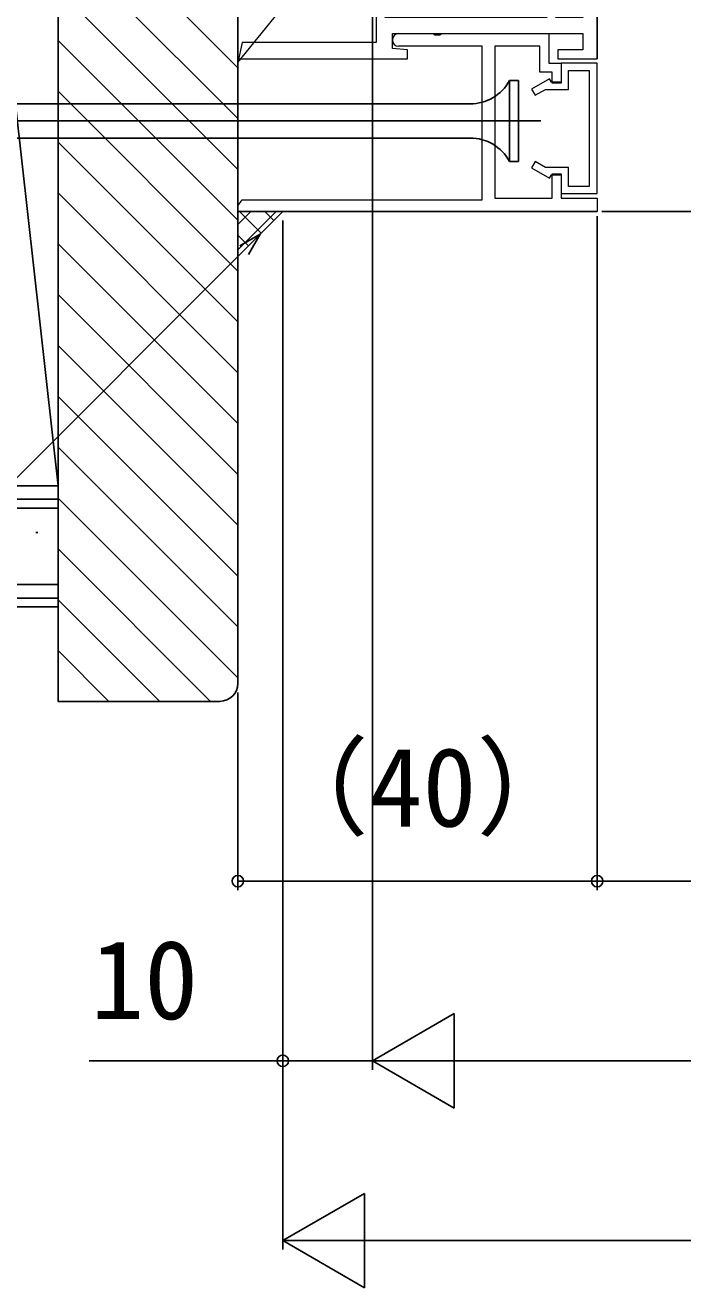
# Model space of a CAD drawing. Units: millimetres, scale not verified. Extents: x -525 to 525, y -783 to 779.
# Drawn here: x -235.2 to -162, y -77 to 63.4 of the extents above; entities that cross this region are included whole.
import ezdxf
from ezdxf.enums import TextEntityAlignment as Align

# ---------------------------------------------------------------- set-up
doc = ezdxf.new("R2010")
doc.units = ezdxf.units.MM
doc.header["$LTSCALE"] = 4
doc.layers.add('0-2_YKK_11', color=7, linetype='Continuous', lineweight=18)
for name, color, linetype in [('0-5_YKK_13', 4, 'Continuous'), ('0-7_YKK_D', 6, 'Continuous'), ('0-9_YSS_K', 3, 'Continuous'), ('0-A_YSS_KE', 3, 'Continuous')]:
    doc.layers.add(name, color=color, linetype=linetype)
doc.styles.add('ＭＳ ゴシック', font='')
doc.styles.get('ＭＳ ゴシック').set_extended_font_data('MS Gothic')

msp = doc.modelspace()

# ---------------------------------------------------------------- linework, layer by layer
at = {"layer": '0-2_YKK_11', "color": 30}
for p, q in [((-211.562, 59.278), (-211.562, 59.7)), ((-211.563, 42.7), (-211.563, 43.333))]:
    msp.add_line(p, q, dxfattribs=at)
for points in [[(-171.562, 59.7), (-171.562, 117.559), (-171.562, 59.7)], [(-173.162, 73.2), (-172.462, 73.003), (-172.462, 72.397), (-173.162, 72.2), (-173.162, 68.2), (-172.462, 68.003), (-172.462, 67.397), (-173.162, 67.2), (-173.162, 64.3), (-176.162, 64.3), (-176.162, 65.2), (-177.162, 65.2), (-177.162, 64.3), (-195.162, 64.3), (-195.162, 65.2), (-196.162, 65.2), (-196.162, 61.5), (-211.062, 61.5), (-211.562, 59.278), (-172.462, 107.397)], [(-211.562, 59.7), (-192.662, 59.7), (-192.662, 60.7), (-194.362, 60.849), (-194.362, 62.5), (-173.162, 62.5), (-173.162, 60.7), (-175.962, 60.7), (-175.962, 59.7), (-171.562, 59.7)], [(-193.663, 62.5), (-189.821, 62.5), (-189.638, 62.38), (-189.088, 62.38), (-188.904, 62.5), (-176.963, 62.5), (-176.963, 59.2), (-175.563, 59.2), (-175.563, 57), (-176.563, 57), (-176.563, 58.2), (-177.963, 58.2), (-177.963, 61.1), (-182.963, 61.1), (-182.963, 44.2), (-176.563, 44.2), (-176.563, 46.9), (-175.563, 46.9), (-175.563, 44.2), (-171.563, 44.2), (-171.563, 42.7)], [(-211.563, 43.333), (-211.063, 44), (-184.363, 44), (-184.363, 61.1), (-193.663, 61.1)], [(-171.563, 42.7), (-211.563, 42.7), (-171.563, 42.7)]]:
    msp.add_lwpolyline(points, dxfattribs=at)
msp.add_lwpolyline([(-171.562, 44.7), (-171.562, 59.2), (-175.562, 59.2), (-175.562, 57.1), (-176.662, 57.1), (-176.878, 57.473), (-178.862, 56.328), (-178.462, 55.635), (-177.31, 56.3), (-174.762, 56.3), (-174.762, 58.4), (-172.462, 58.4), (-172.462, 45.5), (-174.762, 45.5), (-174.762, 47.6), (-177.31, 47.6), (-178.462, 48.266), (-178.862, 47.573), (-176.878, 46.427), (-176.662, 46.8), (-175.562, 46.8), (-175.562, 44.7)], close=True, dxfattribs=at)
for start, end in [(90.00001, 179.99999), (180.00001, 269.99999)]:
    msp.add_arc((-193.663, 61.8), 0.7, start, end, dxfattribs=at)
at = {"layer": '0-5_YKK_13'}
for p, q in [((-181.322, 57.281), (-181.322, 48.281)), ((-180.322, 57.281), (-181.322, 57.281)), ((-180.322, 57.281), (-180.322, 48.281)), ((-236.481, 54.681), (-185.708, 54.681)), ((-177.822, 52.781), (-300.97, 52.781)), ((-185.708, 50.881), (-236.481, 50.881)), ((-180.322, 48.281), (-181.322, 48.281))]:
    msp.add_line(p, q, dxfattribs=at)
for centre, start, end in [((-185.708, 59.681), 270, 331.3146), ((-185.708, 45.881), 28.6854, 90)]:
    msp.add_arc(centre, 5, start, end, dxfattribs=at)
at = {"layer": '0-7_YKK_D'}
for p, q in [((-196.562, 116.5), (-196.562, -52.8)), ((-196.562, 116.5), (-196.562, -52.8)), ((-171.563, 42.2), (-171.563, -32.8)), ((-171.563, 42.2), (-171.563, -32.8)), ((-171.063, 42.7), (-92.559, 42.7)), ((-206.562, 41.7), (-206.562, -52.8)), ((-206.562, 41.7), (-206.562, -72.8)), ((-211.562, -10.8), (-211.562, -32.8)), ((-171.563, -31.8), (-211.562, -31.8)), ((-196.562, -51.8), (-187.469, -46.55)), ((-187.469, -57.05), (-187.469, -46.55)), ((-196.562, -51.8), (-187.469, -57.05)), ((-196.562, -51.8), (-178.376, -51.8)), ((-186.062, -51.8), (162.938, -51.8)), ((-206.562, -71.8), (-197.469, -66.55)), ((-197.469, -77.05), (-197.469, -66.55)), ((-206.562, -71.8), (-197.469, -77.05)), ((-206.562, -71.8), (-188.376, -71.8)), ((-196.062, -71.8), (172.938, -71.8))]:
    msp.add_line(p, q, dxfattribs=at)
for points in [[(-209.063, 40.2), (-210.866, 38.397), (-265.663, -16.4), (-350.038, -16.4)], [(-210.383, 37.914), (-209.063, 40.2), (-211.349, 38.88)], [(-171.563, -31.8), (-154.063, -31.8), (-120.513, -31.8)], [(-196.562, -51.8), (-206.562, -51.8), (-228.112, -51.8)]]:
    msp.add_lwpolyline(points, dxfattribs=at)
for centre in [(-211.562, -31.8), (-171.563, -31.8), (-171.563, -31.8), (-206.562, -51.8)]:
    msp.add_circle(centre, 0.637, dxfattribs=at)
at = {"layer": '0-9_YSS_K'}
for p, q in [((-240.062, 88.2), (-231.562, 12.2)), ((-211.562, 58.71), (-231.562, 78.71)), ((-211.562, 53.053), (-231.562, 73.053)), ((-211.562, 47.396), (-231.562, 67.396)), ((-211.562, 41.739), (-231.562, 61.739)), ((-211.562, 36.082), (-231.562, 56.082)), ((-211.562, 30.425), (-231.562, 50.425)), ((-211.562, 24.768), (-231.562, 44.768)), ((-211.563, 37.7), (-206.563, 42.7)), ((-211.563, 41.26), (-210.122, 42.7)), ((-211.563, 38.431), (-207.294, 42.7)), ((-208.967, 40.296), (-211.371, 42.7)), ((-207.553, 41.71), (-208.542, 42.7)), ((-210.381, 38.882), (-211.563, 40.064)), ((-211.562, 19.112), (-231.562, 39.112)), ((-211.562, 13.455), (-231.562, 33.455)), ((-211.562, 7.798), (-231.562, 27.798)), ((-211.562, 2.141), (-231.562, 22.141)), ((-211.562, -3.516), (-231.562, 16.484)), ((-231.562, -0.3), (-231.562, 12.2)), ((-290, 10.7), (-231.562, 10.7)), ((-211.562, -9.173), (-231.562, 10.827)), ((-233.837, 6.988), (-234.037, 6.988)), ((-214.592, -11.8), (-231.562, 5.171)), ((-290, 1.2), (-231.562, 1.2)), ((-290, -1.3), (-231.562, -1.3)), ((-220.249, -11.8), (-231.562, -0.486)), ((-225.906, -11.8), (-231.562, -6.143))]:
    msp.add_line(p, q, dxfattribs=at)
msp.add_lwpolyline([(-231.562, 88.2), (-240.062, 88.2), (-240.062, 12.2), (-231.562, 12.2)], close=True, dxfattribs=at)
at = {"layer": '0-A_YSS_KE'}
for p, q in [((-290, 12.2), (-231.562, 12.2)), ((-231.562, 9.7), (-290, 9.7)), ((-290, -0.3), (-231.562, -0.3))]:
    msp.add_line(p, q, dxfattribs=at)
for points in [[(-231.562, 90.2), (-231.562, -11.8), (-213.562, -11.8)], [(-211.562, -9.8), (-211.562, 90.2), (-231.562, 90.2)]]:
    msp.add_lwpolyline(points, dxfattribs=at)
msp.add_arc((-213.562, -9.8), 2, 270, 359.99998, dxfattribs=at)

# ---------------------------------------------------------------- texts
at = {"layer": '0-7_YKK_D', "style": 'ＭＳ ゴシック'}
for s, p in [('（40）', (-208.983, -28.368)), ('10', (-227.953, -49.8))]:
    msp.add_text(s, height=8.798, dxfattribs=at).set_placement(p, align=Align.BOTTOM_LEFT)

doc.saveas('drawing.dxf')
